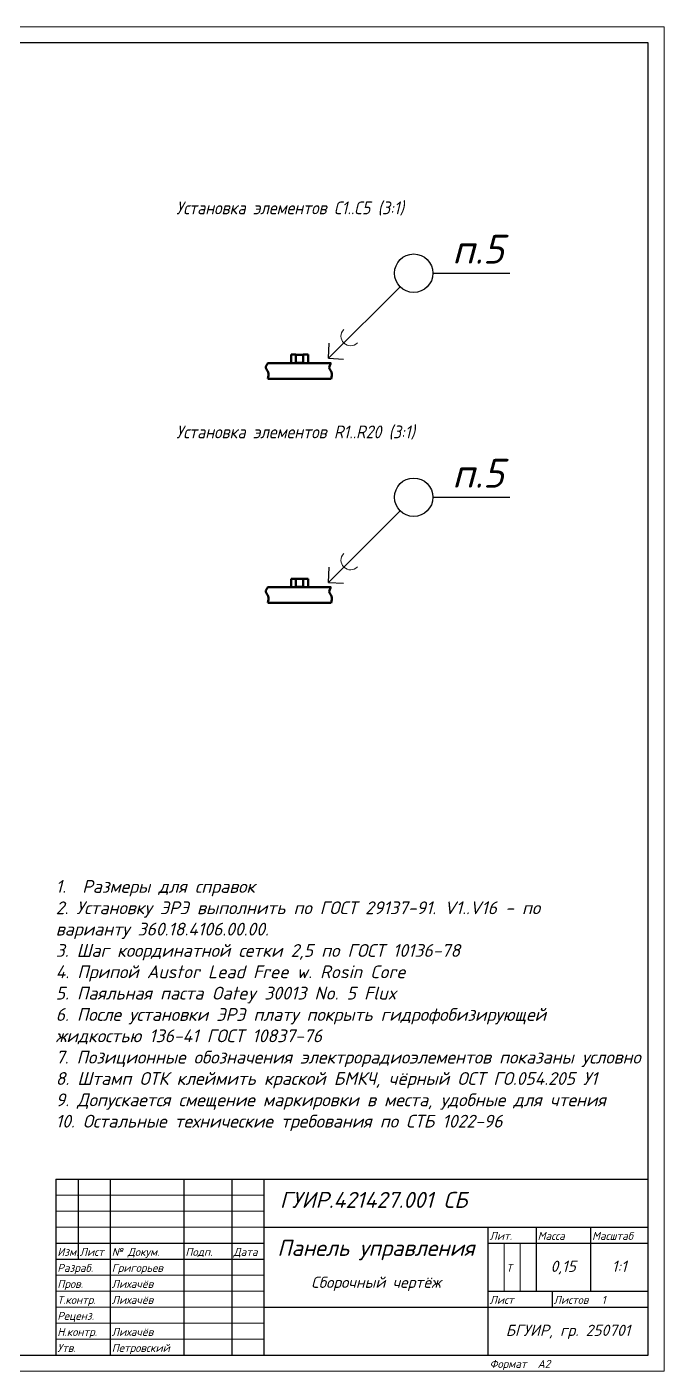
# Model space of a CAD drawing. Header units: millimetres. Extents: x 0 to 594, y 0 to 420.
# Drawn here: x 395 to 594, y 0 to 420 of the extents above; entities that cross this region are included whole.
import ezdxf
from ezdxf.enums import TextEntityAlignment as Align

# ---------------------------------------------------------------- set-up
doc = ezdxf.new("R2010")
doc.units = ezdxf.units.MM
doc.header["$LTSCALE"] = 0.5
doc.layers.add('4', color=4, linetype='Continuous', lineweight=15)
doc.layers.add('рамка', color=253, linetype='Continuous', lineweight=5)
doc.styles.get("Standard").update_dxf_attribs({"font": 'isocpeui.ttf', "height": 2.5})
doc.styles.add('текст', font='isocpeui.ttf')

# ---------------------------------------------------------------- blocks, each defined once
blk = doc.blocks.new('*U25')
for p, q in [((404, 60), (589, 60)), ((404, 60), (404, 5)), ((411, 60), (411, 35)), ((421, 60), (421, 5)), ((444, 60), (444, 5)), ((459, 60), (459, 5)), ((469, 60), (469, 5)), ((469, 45), (589, 45)), ((539, 45), (539, 20)), ((554, 45), (554, 25)), ((571, 45), (571, 25)), ((404, 40), (469, 40)), ((539, 40), (589, 40)), ((404, 35), (469, 35)), ((539, 25), (589, 25)), ((559, 25), (559, 20)), ((469, 20), (589, 20)), ((539, 20), (539, 5))]:
    blk.add_line(p, q)
blk.add_lwpolyline([(20, 5), (589, 5), (589, 415), (20, 415)], close=True)
at = {"layer": '4'}
for p, q in [((404, 55), (469, 55)), ((404, 50), (469, 50)), ((404, 45), (469, 45)), ((544, 40), (544, 25)), ((549, 40), (549, 25)), ((404, 30), (469, 30)), ((404, 25), (469, 25)), ((404, 20), (469, 20)), ((404, 15), (469, 15)), ((404, 10), (469, 10))]:
    blk.add_line(p, q, dxfattribs=at)
at = {"layer": 'рамка'}
blk.add_lwpolyline([(0, 420), (594, 420), (594, 0), (0, 0)], close=True, dxfattribs=at)
at = {"style": 'текст'}
for s, height, p in [('Лит.', 2.5, (539.5, 41)), ('Масса', 2.5, (554.5, 41)), ('Масштаб', 2.5, (571.5, 41)), ('Изм.', 2.5, (404.5, 36)), ('Лист', 2.5, (411.5, 36)), ('№ Докум.', 2.5, (421.5, 36)), ('Подп.', 2.5, (444.5, 36)), ('Дата', 2.5, (459.5, 36)), ('Разраб.', 2.5, (404.5, 31)), ('Пров.', 2.5, (404.5, 26)), ('Т.контр.', 2.5, (404.5, 21)), ('Лист', 2.5, (539.5, 21)), ('Листов', 2.5, (559.5, 21)), ('Н.контр.', 2.5, (404.5, 11)), ('Утв.', 2.5, (404.5, 6)), ('Формат', 2.5, (539.5, 1)), ('А2', 2.5, (554.5, 1)), ('А4', 0.025, (593.605, 0.01)), ('А3', 0.0125, (593.803, 0.005)), ('А1', 0.00625, (593.901, 0.003)), ('А0', 0.005, (593.921, 0.002))]:
    blk.add_text(s, height=height, dxfattribs=at).set_placement(p)
for tag, p, height, rotation in [('ОБОЗНАЧЕНИЕ-ВЕРХ', (85, 409), 3.5, 180), ('ПРИМЕНЯЕМОСТЬ', (19, 232.5), 2.5, 90), ('СПРАВ№', (19, 172.5), 2.5, 90), ('ДАТАУЧЁТАДУБЛ', (19, 115.5), 2.5, 90), ('ИНВ№ДУБЛ', (19, 90.5), 2.5, 90), ('ВЗАМИНВ№', (19, 65.5), 2.5, 90), ('ДАТАУЧЁТА', (19, 30.5), 2.5, 90), ('ИНВ№ПОДЛ', (19, 5.5), 2.5, 90)]:
    blk.add_attdef(tag, p, '', height=height, rotation=rotation, dxfattribs=at)
for tag, p in [('ИЗМ4', (404.5, 56)), ('ЛИСТИЗМ4', (411.5, 56)), ('№ДОКУМИЗМ4', (421.5, 56)), ('ПОДПИЗМ4', (444.5, 56)), ('ДАТАИЗМ4', (459.5, 56)), ('ИЗМ3', (404.5, 51)), ('ЛИСТИЗМ3', (411.5, 51)), ('№ДОКУМИЗМ3', (421.5, 51)), ('ПОДПИЗМ3', (444.5, 51)), ('ДАТАИЗМ3', (459.5, 51)), ('ИЗМ2', (404.5, 46)), ('ЛИСТИЗМ2', (411.5, 46)), ('№ДОКУМИЗМ2', (421.5, 46)), ('ПОДПИЗМ2', (444.5, 46)), ('ДАТАИЗМ2', (459.5, 46)), ('ИЗМ1', (404.5, 41)), ('ЛИСТИЗМ1', (411.5, 41)), ('№ДОКУМИЗМ1', (421.5, 41)), ('ПОДПИЗМ1', (444.5, 41)), ('ДАТАИЗМ1', (459.5, 41)), ('РАЗРАБ', (421.5, 31)), ('ДАТАРАЗРАБ', (459.5, 31)), ('ПРОВ', (421.5, 26)), ('ДАТАПРОВ', (459.5, 26)), ('ТКОНТР', (421.5, 21)), ('ДАТАТКОНТР', (459.5, 21)), ('ЛИСТОВ', (574.5, 21)), ('10', (404.5, 16)), ('11', (421.5, 16)), ('12', (444.5, 16)), ('13', (459.5, 16)), ('НКОНТР', (421.5, 11)), ('ДАТАНКОНТР', (459.5, 11)), ('УТВ', (421.5, 6)), ('ДАТАУТВ', (459.5, 6))]:
    blk.add_attdef(tag, p, '', height=2.5, dxfattribs=at)
for tag, height, p in [('НАИМЕНОВАНИЕ1', 5, (504, 36)), ('НАИМЕНОВАНИЕ2', 3.5, (504, 31)), ('МАССА', 3.5, (562.5, 31)), ('МАСШТАБ', 3.5, (580, 31)), ('НАИМЕНОВАНИЕ3', 3.5, (504, 26)), ('НАИМЕНОВАНИЕ4', 2.5, (504, 21)), ('ЛИСТ', 2.5, (554.5, 21)), ('МАТЕРИАЛ1', 2.5, (504, 16)), ('МАТЕРИАЛ2', 2.5, (504, 11)), ('ПРЕДПРИЯТИЕ', 3.5, (564, 11)), ('МАТЕРИАЛ3', 2.5, (504, 6))]:
    blk.add_attdef(tag, text='', height=height, dxfattribs=at).set_placement(p, align=Align.CENTER)
for tag, p in [('ЛИТЕРА', (541.5, 31)), ('ЛИТЕРА2', (546.5, 31)), ('ЛИТЕРА3', (551.5, 31))]:
    blk.add_attdef(tag, text='', height=2.5, dxfattribs=at).set_placement(p, align=Align.RIGHT)
for tag, p in [('ИНДЕКС', (541.5, 31)), ('ИНДЕКС2', (546.5, 31)), ('ИНДЕКС3', (551.5, 31))]:
    blk.add_attdef(tag, text='', height=2.5, dxfattribs=at).set_placement(p, align=Align.TOP_LEFT)

msp = doc.modelspace()

# ---------------------------------------------------------------- hatches: boundary and pattern name
at = {"lineweight": 30}
h = msp.add_hatch(color=256, dxfattribs=at)
h.dxf.hatch_style = 1
h.paths.add_polyline_path([(476.61, 314.95), (477.51, 314.95), (477.51, 316.27, -0.258655)])
h.paths.add_polyline_path([(482.79, 314.95), (483.7, 314.95, -0.258654), (482.79, 316.27)])
h = msp.add_hatch(color=256, dxfattribs=at)
h.dxf.hatch_style = 1
h.paths.add_polyline_path([(476.61, 244.95), (477.51, 244.95), (477.51, 246.27, -0.258655)])
h.paths.add_polyline_path([(482.79, 244.95), (483.7, 244.95, -0.258654), (482.79, 246.27)])

# ---------------------------------------------------------------- linework, layer by layer
for p, q in [((521.8, 343.04), (545.8, 343.04)), ((489.15, 316.45), (511.56, 338.8)), ((489.15, 316.45), (489.44, 321.18)), ((489.15, 316.45), (493.89, 316.17)), ((521.8, 273.04), (545.8, 273.04)), ((489.15, 246.45), (511.56, 268.8)), ((489.15, 246.45), (489.44, 251.18)), ((489.15, 246.45), (493.89, 246.17))]:
    msp.add_line(p, q)
at = {"lineweight": 50}
for p, q in [((477.51, 317.59), (477.51, 314.95)), ((477.51, 317.59), (479, 317.59)), ((479, 317.59), (479, 317.51)), ((479, 317.51), (481.31, 317.51)), ((479, 315.03), (479, 317.51)), ((479, 314.95), (479, 315.03)), ((479, 315.03), (481.31, 315.03)), ((481.31, 317.59), (482.79, 317.59)), ((481.31, 317.59), (481.31, 317.51)), ((481.31, 317.51), (481.31, 315.03)), ((481.31, 314.95), (481.31, 315.03)), ((482.79, 317.59), (482.79, 314.95)), ((477.51, 314.95), (479, 314.95)), ((481.31, 314.95), (482.79, 314.95)), ((477.51, 247.59), (477.51, 244.95)), ((477.51, 247.59), (479, 247.59)), ((477.51, 244.95), (479, 244.95)), ((479, 247.59), (479, 247.51)), ((479, 247.51), (481.31, 247.51)), ((479, 245.03), (479, 247.51)), ((479, 244.95), (479, 245.03)), ((479, 245.03), (481.31, 245.03)), ((481.31, 247.59), (482.79, 247.59)), ((481.31, 247.59), (481.31, 247.51)), ((481.31, 247.51), (481.31, 245.03)), ((481.31, 244.95), (481.31, 245.03)), ((481.31, 244.95), (482.79, 244.95)), ((482.79, 247.59), (482.79, 244.95))]:
    msp.add_line(p, q, dxfattribs=at)
at = {"lineweight": 106}
for p, q in [((470.25, 314.95), (490.05, 314.95)), ((490.05, 310), (470.25, 310)), ((470.25, 244.95), (490.05, 244.95)), ((490.05, 240), (470.25, 240))]:
    msp.add_line(p, q, dxfattribs=at)
at = {"lineweight": 140}
for p, q in [((475.7, 314.95), (479.33, 314.95)), ((480.98, 314.95), (484.61, 314.95)), ((475.7, 244.95), (479.33, 244.95)), ((480.98, 244.95), (484.61, 244.95))]:
    msp.add_line(p, q, dxfattribs=at)
for centre in [(515.8, 343.04), (515.8, 273.04)]:
    msp.add_circle(centre, 6)
at = {"lineweight": 13}
for centre in [(496.09, 323.35), (496.09, 253.35)]:
    msp.add_arc(centre, 3, 135.5012, 315.5012, dxfattribs=at)
at = {"lineweight": 50}
for points in [[(470.25, 314.95), (469.63, 313.55), (470.31, 312.14), (470.25, 310)], [(490.05, 314.95), (489.43, 313.55), (490.11, 312.14), (490.05, 310)], [(470.25, 244.95), (469.63, 243.55), (470.31, 242.14), (470.25, 240)], [(490.05, 244.95), (489.43, 243.55), (490.11, 242.14), (490.05, 240)]]:
    msp.add_spline(points, degree=3, dxfattribs=at)

# ---------------------------------------------------------------- block references
ref = msp.add_blockref('*U25', (0, 0))
ref.add_attrib('ОБОЗНАЧЕНИЕ', 'ГУИР.421427.001 СБ', (474, 51), dxfattribs={"height": 5, "style": 'текст'})
ref.add_attrib('НАИМЕНОВАНИЕ1', 'Панель управления', dxfattribs={"height": 5, "style": 'текст'}).set_placement((504, 36), align=Align.CENTER)
ref.add_attrib('НАИМЕНОВАНИЕ3', 'Сборочный чертёж', dxfattribs={"height": 3.5, "style": 'текст'}).set_placement((504, 26), align=Align.CENTER)
ref.add_attrib('РАЗРАБ', 'Григорьев', (421.5, 31), dxfattribs={"height": 2.5, "style": 'текст'})
ref.add_attrib('МАССА', '0,15', dxfattribs={"height": 3.5, "style": 'текст'}).set_placement((562.5, 31), align=Align.CENTER)
ref.add_attrib('МАСШТАБ', '1:1', dxfattribs={"height": 3.5, "style": 'текст'}).set_placement((580, 31), align=Align.CENTER)
ref.add_attrib('ЛИСТОВ', '1', (574.5, 21), dxfattribs={"height": 2.5, "style": 'текст'})
ref.add_attrib('ПРОВ', 'Лихачёв', (421.5, 26), dxfattribs={"height": 2.5, "style": 'текст'})
ref.add_attrib('ТКОНТР', 'Лихачёв', (421.5, 21), dxfattribs={"height": 2.5, "style": 'текст'})
ref.add_attrib('НКОНТР', 'Лихачёв', (421.5, 11), dxfattribs={"height": 2.5, "style": 'текст'})
ref.add_attrib('УТВ', 'Петровский', (421.5, 6), dxfattribs={"height": 2.5, "style": 'текст'})
ref.add_attrib('ПРЕДПРИЯТИЕ', 'БГУИР, гр. 250701', dxfattribs={"height": 3.5, "style": 'текст'}).set_placement((564, 11), align=Align.CENTER)
ref.add_attrib('ЛИТЕРА2', 'Т', dxfattribs={"height": 2.5, "style": 'текст'}).set_placement((546.5, 31), align=Align.RIGHT)
ref.add_attrib('10', 'Реценз.', (404.5, 16), dxfattribs={"height": 2.5, "style": 'текст'})

# ---------------------------------------------------------------- texts
at = {"color": 7, "linetype": 'Continuous', "lineweight": -3, "width": 0.9}
for s, p in [('Установка элементов С1..С5 (3:1)', (441.65, 361.45)), ('Установка элементов R1..R20 (3:1)', (441.65, 291.45))]:
    msp.add_text(s, height=4, dxfattribs=at).set_placement(p)
at = {"char_height": 9, "attachment_point": 1}
for insert in [(527.8, 355.04), (527.8, 285.04)]:
    msp.add_mtext_dynamic_manual_height_columns('п.5', width=16.095, gutter_width=136.21, heights=[0], dxfattribs=dict(at, insert=insert))
at = {"color": 7, "insert": (404, 75), "char_height": 4, "width": 174.9295, "attachment_point": 7}
msp.add_mtext('\\P                        \\P\\P\\pt4;{\\C256;1.  Размеры для справок\\P2. Установку ЭРЭ выполнить по ГОСТ 29137-91. V1..V16 - по варианту 360.18.4106.00.00. \\P3. Шаг координатной сетки 2,5 по ГОСТ 10136-78\\P4. Припой }Austor Lead Free w. Rosin Core\\P{\\C256;5. Паяльная паста }Oatey 30013 No. 5 Flux {\\C256;\\P6. После установки ЭРЭ плату покрыть гидрофобизирующей жидкостью 136-41 ГОСТ 10837-76\\P7. Позиционные обозначения электрорадиоэлементов показаны условно\\P8. Штамп ОТК клеймить краской БМКЧ, чёрный ОСТ ГО.054.205 У1\\P9. Допускается смещение маркировки в места, удобные для чтения\\P10. Остальные технические требования по СТБ 1022-96}', dxfattribs=at)

doc.saveas('drawing.dxf')
